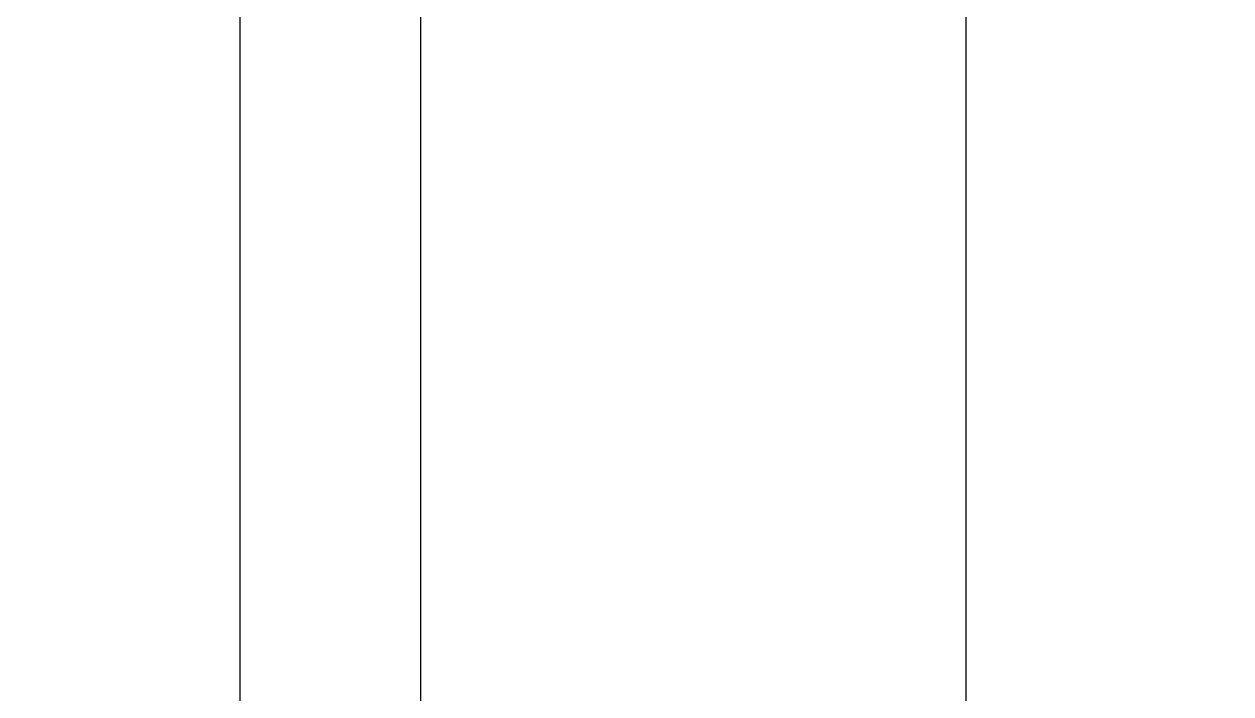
# Model space of a CAD drawing. Header units: inches. Extents: x -20.7 to 76.3, y -55.2 to 19.1.
# Drawn here: x -4.307 to -2.398, y -29.48 to -28.421 of the extents above; entities that cross this region are included whole.
import ezdxf

# ---------------------------------------------------------------- set-up
doc = ezdxf.new("R2010")
doc.units = ezdxf.units.IN
doc.header["$MEASUREMENT"] = 0
doc.layers.add('G-ANNO-TTLB', color=7, linetype='Continuous', lineweight=0)
doc.layers.add('TYVEK', color=7, linetype='Continuous', lineweight=0)

msp = doc.modelspace()

# ---------------------------------------------------------------- hatches: boundary and pattern name
at = {"layer": 'G-ANNO-TTLB', "true_color": 0xff00ff, "transparency": 33554687}
h = msp.add_hatch(color=6, dxfattribs=at)
edge = h.paths.add_edge_path()
edge.add_spline(control_points=[(20.0382, -55.2136), (20.0382, -55.2136), (-20.6495, -55.2136), (-20.6495, -55.2136), (-20.6495, -55.2136), (-20.6495, -21.0886), (-20.6495, -21.0886), (-20.6495, -21.0886), (20.0382, -21.0886), (20.0382, -21.0886), (20.0382, -21.0886), (20.0382, -55.2136), (20.0382, -55.2136)], knot_values=[0, 0, 0, 0, 1, 1, 1, 2, 2, 2, 3, 3, 3, 4, 4, 4, 4], degree=3, periodic=0)
edge = h.paths.add_edge_path()
edge.add_spline(control_points=[(-20.5245, -21.2136), (-20.5245, -21.2136), (-20.5245, -55.0886), (-20.5245, -55.0886), (-20.5245, -55.0886), (19.9132, -55.0886), (19.9132, -55.0886), (19.9132, -55.0886), (19.9132, -21.2136), (19.9132, -21.2136), (19.9132, -21.2136), (-20.5245, -21.2136), (-20.5245, -21.2136)], knot_values=[0, 0, 0, 0, 1, 1, 1, 2, 2, 2, 3, 3, 3, 4, 4, 4, 4], degree=3, periodic=0)
edge.add_line((-20.5245, -21.2136), (-20.5245, -21.2136))

# ---------------------------------------------------------------- linework, layer by layer
at = {"layer": 'G-ANNO-TTLB'}
for points in [[(20.0382, -55.2136), (20.0382, -55.2136), (-20.6495, -55.2136), (-20.6495, -55.2136), (-20.6495, -55.2136), (-20.6495, -21.0886), (-20.6495, -21.0886), (-20.6495, -21.0886), (20.0382, -21.0886), (20.0382, -21.0886), (20.0382, -21.0886), (20.0382, -55.2136), (20.0382, -55.2136)], [(-20.5245, -21.2136), (-20.5245, -21.2136), (-20.5245, -55.0886), (-20.5245, -55.0886), (-20.5245, -55.0886), (19.9132, -55.0886), (19.9132, -55.0886), (19.9132, -55.0886), (19.9132, -21.2136), (19.9132, -21.2136), (19.9132, -21.2136), (-20.5245, -21.2136), (-20.5245, -21.2136)]]:
    msp.add_open_spline(points, degree=3, knots=[0, 0, 0, 0, 1, 1, 1, 2, 2, 2, 3, 3, 3, 4, 4, 4, 4], dxfattribs=at)
at = {"layer": 'TYVEK', "color": 18, "lineweight": 25, "true_color": 0x000000}
for p, q in [((-3.9651, -28.9481), (-3.9651, -27.6999)), ((-2.8178, -28.3636), (-2.8178, -30.2072)), ((-3.9651, -29.6876), (-3.9651, -28.9481))]:
    msp.add_line(p, q, dxfattribs=at)
at = {"layer": 'TYVEK', "color": 33, "lineweight": 25, "true_color": 0xcc9966}
msp.add_line((-3.6796, -29.5244), (-3.6796, -27.8651), dxfattribs=at)

doc.saveas('drawing.dxf')
